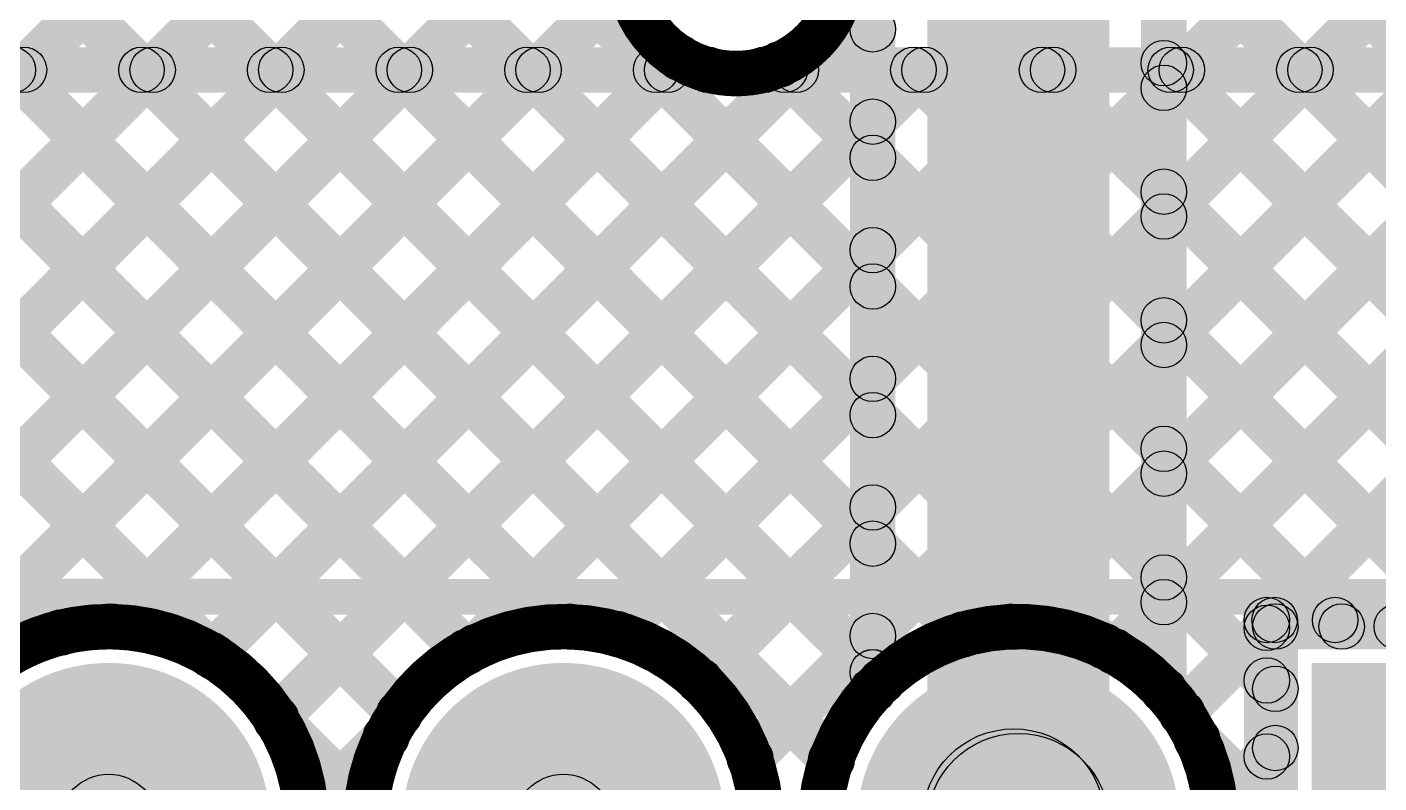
# Model space of a CAD drawing. Header units: millimetres. Extents: x -0.08 to 5.25, y -0.08 to 2.73.
# Drawn here: x 2.6631 to 2.9603, y 2.2262 to 2.3924 of the extents above; entities that cross this region are included whole.
import ezdxf

# ---------------------------------------------------------------- set-up
doc = ezdxf.new("R2010")
doc.units = ezdxf.units.MM
doc.header["$MEASUREMENT"] = 0
for name, color, linetype in [('BottomLayer', 5, 'Continuous'), ('BottomSolder', 6, 'Continuous'), ('PadHoleLayer', 156, 'Continuous'), ('TopLayer', 1, 'Continuous'), ('TopOverlay', 2, 'Continuous'), ('TopSolder', 216, 'Continuous')]:
    doc.layers.add(name, color=color, linetype=linetype)

# ---------------------------------------------------------------- blocks, each defined once
blk = doc.blocks.new('C35445_10')
at = {"layer": 'BottomLayer'}
blk.add_hatch(color=5, dxfattribs=at).paths.add_polyline_path([(-0.4815, 0.0315), (-0.4185, 0.0315), (-0.4185, -0.0315), (-0.4815, -0.0315)])
h = blk.add_hatch(color=5, dxfattribs=at)
edge = h.paths.add_edge_path()
edge.add_arc((-0.35, 0), 0.0315, 0, 360)
h = blk.add_hatch(color=5, dxfattribs=at)
edge = h.paths.add_edge_path()
edge.add_arc((-0.25, 0), 0.0315, 0, 360)
h = blk.add_hatch(color=5, dxfattribs=at)
edge = h.paths.add_edge_path()
edge.add_arc((-0.15, 0), 0.0315, 0, 360)
at = {"layer": 'BottomSolder'}
blk.add_hatch(color=6, dxfattribs=at).paths.add_polyline_path([(-0.4855, 0.0355), (-0.4145, 0.0355), (-0.4145, -0.0355), (-0.4855, -0.0355)])
h = blk.add_hatch(color=6, dxfattribs=at)
edge = h.paths.add_edge_path()
edge.add_arc((-0.35, 0), 0.0355, 0, 360)
h = blk.add_hatch(color=6, dxfattribs=at)
edge = h.paths.add_edge_path()
edge.add_arc((-0.25, 0), 0.0355, 0, 360)
h = blk.add_hatch(color=6, dxfattribs=at)
edge = h.paths.add_edge_path()
edge.add_arc((-0.15, 0), 0.0355, 0, 360)
at = {"layer": 'PadHoleLayer'}
h = blk.add_hatch(color=156, dxfattribs=at)
edge = h.paths.add_edge_path()
edge.add_arc((-0.35, 0), 0.01969, 0, 360)
h = blk.add_hatch(color=156, dxfattribs=at)
edge = h.paths.add_edge_path()
edge.add_arc((-0.25, 0), 0.01969, 0, 360)
h = blk.add_hatch(color=156, dxfattribs=at)
edge = h.paths.add_edge_path()
edge.add_arc((-0.15, 0), 0.01969, 0, 360)
at = {"layer": 'TopLayer'}
blk.add_hatch(color=1, dxfattribs=at).paths.add_polyline_path([(-0.4815, 0.0315), (-0.4185, 0.0315), (-0.4185, -0.0315), (-0.4815, -0.0315)])
h = blk.add_hatch(color=1, dxfattribs=at)
edge = h.paths.add_edge_path()
edge.add_arc((-0.35, 0), 0.0315, 0, 360)
h = blk.add_hatch(color=1, dxfattribs=at)
edge = h.paths.add_edge_path()
edge.add_arc((-0.25, 0), 0.0315, 0, 360)
h = blk.add_hatch(color=1, dxfattribs=at)
edge = h.paths.add_edge_path()
edge.add_arc((-0.15, 0), 0.0315, 0, 360)
at = {"layer": 'TopOverlay'}
blk.add_hatch(color=2, dxfattribs=at).paths.add_polyline_path([(0.51083, -0.04626), (0.51083, -0.05413), (-0.51181, -0.05393), (-0.51181, -0.04606)])
at = {"layer": 'TopSolder'}
blk.add_hatch(color=216, dxfattribs=at).paths.add_polyline_path([(-0.4855, 0.0355), (-0.4145, 0.0355), (-0.4145, -0.0355), (-0.4855, -0.0355)])
h = blk.add_hatch(color=216, dxfattribs=at)
edge = h.paths.add_edge_path()
edge.add_arc((-0.35, 0), 0.0355, 0, 360)
h = blk.add_hatch(color=216, dxfattribs=at)
edge = h.paths.add_edge_path()
edge.add_arc((-0.25, 0), 0.0355, 0, 360)
h = blk.add_hatch(color=216, dxfattribs=at)
edge = h.paths.add_edge_path()
edge.add_arc((-0.15, 0), 0.0355, 0, 360)

msp = doc.modelspace()

# ---------------------------------------------------------------- hatches: boundary and pattern name
at = {"layer": 'BottomLayer'}
for points in [[(2.91658, 2.37552), (2.90951, 2.38259), (3.00045, 2.47354), (3.00753, 2.46646)], [(2.90104, 2.21707), (2.86104, 2.21707), (2.86104, 2.46096), (2.90104, 2.46096)], [(2.91804, 2.24653), (2.90804, 2.24653), (2.90804, 2.46096), (2.91804, 2.46096)], [(2.85404, 2.24653), (2.84404, 2.24653), (2.84404, 2.4477), (2.85404, 2.4477)], [(2.85404, 2.24653), (2.84404, 2.24653), (2.84404, 2.4477), (2.85404, 2.4477)], [(2.90951, 2.43753), (2.91658, 2.44461), (3.41365, 1.94754), (3.40658, 1.94046)], [(2.91658, 2.34723), (2.90951, 2.35431), (2.99078, 2.43558), (2.99785, 2.42851)], [(2.91658, 2.31895), (2.90951, 2.32602), (3.005, 2.42151), (3.01207, 2.41444)], [(2.91658, 2.29067), (2.90951, 2.29774), (3.03268, 2.42091), (3.03975, 2.41384)], [(2.91658, 2.26238), (2.90951, 2.26945), (3.06097, 2.42091), (3.06804, 2.41384)], [(2.92052, 2.23804), (2.91345, 2.24511), (3.08925, 2.42091), (3.09632, 2.41384)], [(2.90951, 2.40925), (2.91658, 2.41632), (3.38537, 1.94754), (3.37829, 1.94046)], [(2.70701, 2.2508), (2.69994, 2.25787), (2.84551, 2.40344), (2.85258, 2.39637)], [(2.70701, 2.2508), (2.69994, 2.25787), (2.84551, 2.40344), (2.85258, 2.39637)], [(2.83827, 2.39563), (2.84535, 2.4027), (2.85258, 2.39547), (2.84551, 2.3884)], [(2.83827, 2.39563), (2.84535, 2.4027), (2.85258, 2.39547), (2.84551, 2.3884)], [(1.30653, 2.378), (1.30653, 2.388), (2.81284, 2.388), (2.81284, 2.378)], [(1.30653, 2.378), (1.30653, 2.388), (2.81284, 2.388), (2.81284, 2.378)], [(2.82498, 2.38064), (2.83205, 2.38771), (2.85258, 2.36719), (2.84551, 2.36011)], [(2.82499, 2.38064), (2.83206, 2.38771), (2.85258, 2.36719), (2.84551, 2.36012)], [(2.90951, 2.38097), (2.91658, 2.38804), (3.35708, 1.94754), (3.35001, 1.94046)], [(2.52208, 2.23557), (2.51501, 2.24265), (2.6589, 2.38654), (2.66597, 2.37946)], [(2.52208, 2.23558), (2.51501, 2.24265), (2.6589, 2.38654), (2.66597, 2.37946)], [(2.54332, 2.37946), (2.55039, 2.38654), (2.6741, 2.26282), (2.66703, 2.25575)], [(2.54332, 2.37946), (2.55039, 2.38654), (2.6741, 2.26282), (2.66703, 2.25575)], [(2.56889, 2.2541), (2.56182, 2.26117), (2.68718, 2.38654), (2.69425, 2.37946)], [(2.56889, 2.2541), (2.56182, 2.26117), (2.68718, 2.38654), (2.69425, 2.37946)], [(2.5716, 2.37946), (2.57867, 2.38654), (2.70787, 2.25734), (2.7008, 2.25027)], [(2.5716, 2.37946), (2.57867, 2.38654), (2.70786, 2.25735), (2.70079, 2.25028)], [(2.59798, 2.25491), (2.59091, 2.26198), (2.71546, 2.38654), (2.72254, 2.37946)], [(2.59798, 2.25491), (2.59091, 2.26198), (2.71546, 2.38654), (2.72254, 2.37946)], [(2.59988, 2.37946), (2.60696, 2.38654), (2.74854, 2.24495), (2.74147, 2.23788)], [(2.59989, 2.37946), (2.60696, 2.38654), (2.74854, 2.24496), (2.74147, 2.23788)], [(2.61549, 2.24413), (2.60842, 2.25121), (2.74375, 2.38654), (2.75082, 2.37946)], [(2.61549, 2.24414), (2.60842, 2.25121), (2.74375, 2.38654), (2.75082, 2.37946)], [(2.62611, 2.22647), (2.61904, 2.23354), (2.77203, 2.38654), (2.7791, 2.37946)], [(2.62611, 2.22647), (2.61904, 2.23354), (2.77203, 2.38654), (2.7791, 2.37946)], [(2.62817, 2.37946), (2.63524, 2.38654), (2.76326, 2.25852), (2.75619, 2.25145)], [(2.62817, 2.37946), (2.63524, 2.38654), (2.76326, 2.25852), (2.75619, 2.25145)], [(2.65645, 2.37946), (2.66352, 2.38654), (2.78598, 2.26408), (2.77891, 2.25701)], [(2.65646, 2.37946), (2.66353, 2.38654), (2.78598, 2.26408), (2.77891, 2.25701)], [(2.68495, 2.25703), (2.67788, 2.2641), (2.80032, 2.38654), (2.80739, 2.37946)], [(2.68495, 2.25703), (2.67788, 2.2641), (2.80032, 2.38654), (2.80739, 2.37946)], [(2.68474, 2.37946), (2.69181, 2.38654), (2.84349, 2.23486), (2.83642, 2.22779)], [(2.68474, 2.37946), (2.69181, 2.38654), (2.84349, 2.23486), (2.83641, 2.22779)], [(2.71302, 2.37946), (2.7201, 2.38654), (2.85258, 2.25405), (2.84551, 2.24698)], [(2.71302, 2.37946), (2.72009, 2.38654), (2.85258, 2.25405), (2.84551, 2.24698)], [(2.74131, 2.37946), (2.74838, 2.38654), (2.85258, 2.28234), (2.84551, 2.27526)], [(2.74131, 2.37946), (2.74838, 2.38654), (2.85258, 2.28233), (2.84551, 2.27526)], [(2.76959, 2.37946), (2.77666, 2.38654), (2.85258, 2.31062), (2.84551, 2.30355)], [(2.76959, 2.37946), (2.77666, 2.38654), (2.85258, 2.31062), (2.84551, 2.30355)], [(2.79787, 2.37946), (2.80495, 2.38654), (2.85258, 2.3389), (2.84551, 2.33183)], [(2.79788, 2.37946), (2.80495, 2.38654), (2.85258, 2.3389), (2.84551, 2.33183)], [(2.72132, 2.23682), (2.71424, 2.24389), (2.84551, 2.37516), (2.85258, 2.36809)], [(2.72132, 2.23682), (2.71424, 2.24389), (2.84551, 2.37516), (2.85258, 2.36809)], [(2.90951, 2.35268), (2.91658, 2.35975), (3.01223, 2.2641), (3.00516, 2.25703)], [(2.7653, 2.25252), (2.75823, 2.2596), (2.84551, 2.34687), (2.85258, 2.3398)], [(2.7653, 2.25252), (2.75823, 2.25959), (2.84551, 2.34687), (2.85258, 2.3398)], [(2.90951, 2.3244), (2.91658, 2.33147), (2.98395, 2.2641), (2.97688, 2.25703)], [(2.79644, 2.25538), (2.78937, 2.26245), (2.84551, 2.31859), (2.85258, 2.31152)], [(2.79644, 2.25538), (2.78937, 2.26245), (2.84551, 2.31859), (2.85258, 2.31152)], [(2.90951, 2.29612), (2.91658, 2.30319), (2.95567, 2.2641), (2.9486, 2.25703)], [(2.81447, 2.24513), (2.8074, 2.2522), (2.84551, 2.29031), (2.85258, 2.28323)], [(2.81447, 2.24513), (2.8074, 2.2522), (2.84551, 2.29031), (2.85258, 2.28323)], [(2.90951, 2.26783), (2.91658, 2.2749), (2.94108, 2.2504), (2.93401, 2.24333)], [(2.93755, 2.25557), (2.93755, 2.26557), (3.02454, 2.26557), (3.02454, 2.25557)], [(2.82561, 2.22798), (2.81854, 2.23505), (2.84551, 2.26202), (2.85258, 2.25495)], [(2.82561, 2.22798), (2.81854, 2.23505), (2.84551, 2.26202), (2.85258, 2.25495)], [(2.94255, 2.17357), (2.93255, 2.17357), (2.93255, 2.26057), (2.94255, 2.26057)], [(2.71424, 2.23682), (2.72132, 2.24389), (2.74122, 2.22399), (2.73414, 2.21692)], [(2.71425, 2.23681), (2.72132, 2.24388), (2.74122, 2.22399), (2.73414, 2.21692)], [(2.72804, 2.21526), (2.72097, 2.22234), (2.73852, 2.23988), (2.74559, 2.23281)], [(2.72804, 2.21526), (2.72097, 2.22234), (2.73852, 2.23988), (2.74559, 2.23281)], [(2.91674, 2.23232), (2.92381, 2.23939), (2.94108, 2.22212), (2.93401, 2.21505)], [(2.92792, 2.21716), (2.92085, 2.22423), (2.93401, 2.23739), (2.94108, 2.23032)]]:
    msp.add_hatch(color=5, dxfattribs=at).paths.add_polyline_path(points)
h = msp.add_hatch(color=5, dxfattribs=at)
edge = h.paths.add_edge_path()
edge.add_arc((2.84904, 2.39193), 0.005, 0, 360)
h = msp.add_hatch(color=5, dxfattribs=at)
edge = h.paths.add_edge_path()
edge.add_arc((2.84904, 2.39193), 0.005, 0, 360)
h = msp.add_hatch(color=5, dxfattribs=at)
edge = h.paths.add_edge_path()
edge.add_arc((2.65999, 2.383), 0.005, 0, 360)
h = msp.add_hatch(color=5, dxfattribs=at)
edge = h.paths.add_edge_path()
edge.add_arc((2.65999, 2.383), 0.005, 0, 360)
h = msp.add_hatch(color=5, dxfattribs=at)
edge = h.paths.add_edge_path()
edge.add_arc((2.66243, 2.383), 0.005, 0, 360)
h = msp.add_hatch(color=5, dxfattribs=at)
edge = h.paths.add_edge_path()
edge.add_arc((2.66243, 2.383), 0.005, 0, 360)
h = msp.add_hatch(color=5, dxfattribs=at)
edge = h.paths.add_edge_path()
edge.add_arc((2.68828, 2.383), 0.005, 0, 360)
h = msp.add_hatch(color=5, dxfattribs=at)
edge = h.paths.add_edge_path()
edge.add_arc((2.68827, 2.383), 0.005, 0, 360)
h = msp.add_hatch(color=5, dxfattribs=at)
edge = h.paths.add_edge_path()
edge.add_arc((2.69072, 2.383), 0.005, 0, 360)
h = msp.add_hatch(color=5, dxfattribs=at)
edge = h.paths.add_edge_path()
edge.add_arc((2.69072, 2.383), 0.005, 0, 360)
h = msp.add_hatch(color=5, dxfattribs=at)
edge = h.paths.add_edge_path()
edge.add_arc((2.71656, 2.383), 0.005, 0, 360)
h = msp.add_hatch(color=5, dxfattribs=at)
edge = h.paths.add_edge_path()
edge.add_arc((2.71656, 2.383), 0.005, 0, 360)
h = msp.add_hatch(color=5, dxfattribs=at)
edge = h.paths.add_edge_path()
edge.add_arc((2.719, 2.383), 0.005, 0, 360)
h = msp.add_hatch(color=5, dxfattribs=at)
edge = h.paths.add_edge_path()
edge.add_arc((2.719, 2.383), 0.005, 0, 360)
h = msp.add_hatch(color=5, dxfattribs=at)
edge = h.paths.add_edge_path()
edge.add_arc((2.74484, 2.383), 0.005, 0, 360)
h = msp.add_hatch(color=5, dxfattribs=at)
edge = h.paths.add_edge_path()
edge.add_arc((2.74484, 2.383), 0.005, 0, 360)
h = msp.add_hatch(color=5, dxfattribs=at)
edge = h.paths.add_edge_path()
edge.add_arc((2.74728, 2.383), 0.005, 0, 360)
h = msp.add_hatch(color=5, dxfattribs=at)
edge = h.paths.add_edge_path()
edge.add_arc((2.74728, 2.383), 0.005, 0, 360)
h = msp.add_hatch(color=5, dxfattribs=at)
edge = h.paths.add_edge_path()
edge.add_arc((2.77313, 2.383), 0.005, 0, 360)
h = msp.add_hatch(color=5, dxfattribs=at)
edge = h.paths.add_edge_path()
edge.add_arc((2.77313, 2.383), 0.005, 0, 360)
h = msp.add_hatch(color=5, dxfattribs=at)
edge = h.paths.add_edge_path()
edge.add_arc((2.77557, 2.383), 0.005, 0, 360)
h = msp.add_hatch(color=5, dxfattribs=at)
edge = h.paths.add_edge_path()
edge.add_arc((2.77557, 2.383), 0.005, 0, 360)
h = msp.add_hatch(color=5, dxfattribs=at)
edge = h.paths.add_edge_path()
edge.add_arc((2.80141, 2.383), 0.005, 0, 360)
h = msp.add_hatch(color=5, dxfattribs=at)
edge = h.paths.add_edge_path()
edge.add_arc((2.80141, 2.383), 0.005, 0, 360)
h = msp.add_hatch(color=5, dxfattribs=at)
edge = h.paths.add_edge_path()
edge.add_arc((2.80385, 2.383), 0.005, 0, 360)
h = msp.add_hatch(color=5, dxfattribs=at)
edge = h.paths.add_edge_path()
edge.add_arc((2.80385, 2.383), 0.005, 0, 360)
h = msp.add_hatch(color=5, dxfattribs=at)
edge = h.paths.add_edge_path()
edge.add_arc((2.81284, 2.383), 0.005, 0, 360)
h = msp.add_hatch(color=5, dxfattribs=at)
edge = h.paths.add_edge_path()
edge.add_arc((2.81284, 2.383), 0.005, 0, 360)
h = msp.add_hatch(color=5, dxfattribs=at)
edge = h.paths.add_edge_path()
edge.add_arc((2.81284, 2.383), 0.005, 0, 360)
h = msp.add_hatch(color=5, dxfattribs=at)
edge = h.paths.add_edge_path()
edge.add_arc((2.81284, 2.383), 0.005, 0, 360)
h = msp.add_hatch(color=5, dxfattribs=at)
edge = h.paths.add_edge_path()
edge.add_arc((2.82852, 2.38418), 0.005, 0, 360)
h = msp.add_hatch(color=5, dxfattribs=at)
edge = h.paths.add_edge_path()
edge.add_arc((2.82852, 2.38417), 0.005, 0, 360)
h = msp.add_hatch(color=5, dxfattribs=at)
edge = h.paths.add_edge_path()
edge.add_arc((2.91304, 2.3845), 0.005, 0, 360)
h = msp.add_hatch(color=5, dxfattribs=at)
edge = h.paths.add_edge_path()
edge.add_arc((2.91304, 2.37905), 0.005, 0, 360)
h = msp.add_hatch(color=5, dxfattribs=at)
edge = h.paths.add_edge_path()
edge.add_arc((2.84904, 2.37162), 0.005, 0, 360)
h = msp.add_hatch(color=5, dxfattribs=at)
edge = h.paths.add_edge_path()
edge.add_arc((2.84904, 2.37162), 0.005, 0, 360)
h = msp.add_hatch(color=5, dxfattribs=at)
edge = h.paths.add_edge_path()
edge.add_arc((2.84904, 2.36365), 0.005, 0, 360)
h = msp.add_hatch(color=5, dxfattribs=at)
edge = h.paths.add_edge_path()
edge.add_arc((2.84904, 2.36365), 0.005, 0, 360)
h = msp.add_hatch(color=5, dxfattribs=at)
edge = h.paths.add_edge_path()
edge.add_arc((2.91304, 2.35622), 0.005, 0, 360)
h = msp.add_hatch(color=5, dxfattribs=at)
edge = h.paths.add_edge_path()
edge.add_arc((2.91304, 2.35077), 0.005, 0, 360)
h = msp.add_hatch(color=5, dxfattribs=at)
edge = h.paths.add_edge_path()
edge.add_arc((2.84904, 2.34334), 0.005, 0, 360)
h = msp.add_hatch(color=5, dxfattribs=at)
edge = h.paths.add_edge_path()
edge.add_arc((2.84904, 2.34334), 0.005, 0, 360)
h = msp.add_hatch(color=5, dxfattribs=at)
edge = h.paths.add_edge_path()
edge.add_arc((2.84904, 2.33537), 0.005, 0, 360)
h = msp.add_hatch(color=5, dxfattribs=at)
edge = h.paths.add_edge_path()
edge.add_arc((2.84904, 2.33537), 0.005, 0, 360)
h = msp.add_hatch(color=5, dxfattribs=at)
edge = h.paths.add_edge_path()
edge.add_arc((2.91304, 2.32793), 0.005, 0, 360)
h = msp.add_hatch(color=5, dxfattribs=at)
edge = h.paths.add_edge_path()
edge.add_arc((2.91304, 2.32249), 0.005, 0, 360)
h = msp.add_hatch(color=5, dxfattribs=at)
edge = h.paths.add_edge_path()
edge.add_arc((2.84904, 2.31505), 0.005, 0, 360)
h = msp.add_hatch(color=5, dxfattribs=at)
edge = h.paths.add_edge_path()
edge.add_arc((2.84904, 2.31505), 0.005, 0, 360)
h = msp.add_hatch(color=5, dxfattribs=at)
edge = h.paths.add_edge_path()
edge.add_arc((2.84904, 2.30708), 0.005, 0, 360)
h = msp.add_hatch(color=5, dxfattribs=at)
edge = h.paths.add_edge_path()
edge.add_arc((2.84904, 2.30708), 0.005, 0, 360)
h = msp.add_hatch(color=5, dxfattribs=at)
edge = h.paths.add_edge_path()
edge.add_arc((2.91304, 2.29965), 0.005, 0, 360)
h = msp.add_hatch(color=5, dxfattribs=at)
edge = h.paths.add_edge_path()
edge.add_arc((2.91304, 2.2942), 0.005, 0, 360)
h = msp.add_hatch(color=5, dxfattribs=at)
edge = h.paths.add_edge_path()
edge.add_arc((2.84904, 2.28677), 0.005, 0, 360)
h = msp.add_hatch(color=5, dxfattribs=at)
edge = h.paths.add_edge_path()
edge.add_arc((2.84904, 2.28677), 0.005, 0, 360)
h = msp.add_hatch(color=5, dxfattribs=at)
edge = h.paths.add_edge_path()
edge.add_arc((2.84904, 2.2788), 0.005, 0, 360)
h = msp.add_hatch(color=5, dxfattribs=at)
edge = h.paths.add_edge_path()
edge.add_arc((2.84904, 2.2788), 0.005, 0, 360)
h = msp.add_hatch(color=5, dxfattribs=at)
edge = h.paths.add_edge_path()
edge.add_arc((2.91304, 2.27137), 0.005, 0, 360)
h = msp.add_hatch(color=5, dxfattribs=at)
edge = h.paths.add_edge_path()
edge.add_arc((2.91304, 2.26592), 0.005, 0, 360)
h = msp.add_hatch(color=5, dxfattribs=at)
edge = h.paths.add_edge_path()
edge.add_arc((2.68142, 2.26056), 0.005, 0, 360)
h = msp.add_hatch(color=5, dxfattribs=at)
edge = h.paths.add_edge_path()
edge.add_arc((2.68142, 2.26056), 0.005, 0, 360)
h = msp.add_hatch(color=5, dxfattribs=at)
edge = h.paths.add_edge_path()
edge.add_arc((2.78245, 2.26054), 0.005, 0, 360)
h = msp.add_hatch(color=5, dxfattribs=at)
edge = h.paths.add_edge_path()
edge.add_arc((2.78245, 2.26054), 0.005, 0, 360)
h = msp.add_hatch(color=5, dxfattribs=at)
edge = h.paths.add_edge_path()
edge.add_arc((2.93755, 2.26057), 0.005, 0, 360)
h = msp.add_hatch(color=5, dxfattribs=at)
edge = h.paths.add_edge_path()
edge.add_arc((2.93755, 2.26057), 0.005, 0, 360)
h = msp.add_hatch(color=5, dxfattribs=at)
edge = h.paths.add_edge_path()
edge.add_arc((2.95213, 2.26057), 0.005, 0, 360)
h = msp.add_hatch(color=5, dxfattribs=at)
edge = h.paths.add_edge_path()
edge.add_arc((2.96426, 2.26057), 0.005, 0, 360)
h = msp.add_hatch(color=5, dxfattribs=at)
edge = h.paths.add_edge_path()
edge.add_arc((2.67057, 2.25928), 0.005, 0, 360)
h = msp.add_hatch(color=5, dxfattribs=at)
edge = h.paths.add_edge_path()
edge.add_arc((2.67057, 2.25929), 0.005, 0, 360)
h = msp.add_hatch(color=5, dxfattribs=at)
edge = h.paths.add_edge_path()
edge.add_arc((2.79291, 2.25892), 0.005, 0, 360)
h = msp.add_hatch(color=5, dxfattribs=at)
edge = h.paths.add_edge_path()
edge.add_arc((2.79291, 2.25892), 0.005, 0, 360)
h = msp.add_hatch(color=5, dxfattribs=at)
edge = h.paths.add_edge_path()
edge.add_arc((2.84904, 2.25849), 0.005, 0, 360)
h = msp.add_hatch(color=5, dxfattribs=at)
edge = h.paths.add_edge_path()
edge.add_arc((2.84904, 2.25849), 0.005, 0, 360)
h = msp.add_hatch(color=5, dxfattribs=at)
edge = h.paths.add_edge_path()
edge.add_arc((2.70347, 2.25434), 0.005, 0, 360)
h = msp.add_hatch(color=5, dxfattribs=at)
edge = h.paths.add_edge_path()
edge.add_arc((2.70347, 2.25434), 0.005, 0, 360)
h = msp.add_hatch(color=5, dxfattribs=at)
edge = h.paths.add_edge_path()
edge.add_arc((2.75973, 2.25498), 0.005, 0, 360)
h = msp.add_hatch(color=5, dxfattribs=at)
edge = h.paths.add_edge_path()
edge.add_arc((2.75972, 2.25498), 0.005, 0, 360)
h = msp.add_hatch(color=5, dxfattribs=at)
edge = h.paths.add_edge_path()
edge.add_arc((2.76177, 2.25606), 0.005, 0, 360)
h = msp.add_hatch(color=5, dxfattribs=at)
edge = h.paths.add_edge_path()
edge.add_arc((2.76176, 2.25606), 0.005, 0, 360)
h = msp.add_hatch(color=5, dxfattribs=at)
edge = h.paths.add_edge_path()
edge.add_arc((2.70432, 2.25381), 0.005, 0, 360)
h = msp.add_hatch(color=5, dxfattribs=at)
edge = h.paths.add_edge_path()
edge.add_arc((2.70433, 2.25381), 0.005, 0, 360)
h = msp.add_hatch(color=5, dxfattribs=at)
edge = h.paths.add_edge_path()
edge.add_arc((2.81094, 2.24866), 0.005, 0, 360)
h = msp.add_hatch(color=5, dxfattribs=at)
edge = h.paths.add_edge_path()
edge.add_arc((2.81094, 2.24866), 0.005, 0, 360)
h = msp.add_hatch(color=5, dxfattribs=at)
edge = h.paths.add_edge_path()
edge.add_arc((2.84904, 2.25052), 0.005, 0, 360)
h = msp.add_hatch(color=5, dxfattribs=at)
edge = h.paths.add_edge_path()
edge.add_arc((2.84904, 2.25051), 0.005, 0, 360)
h = msp.add_hatch(color=5, dxfattribs=at)
edge = h.paths.add_edge_path()
edge.add_arc((2.84904, 2.24653), 0.005, 0, 360)
h = msp.add_hatch(color=5, dxfattribs=at)
edge = h.paths.add_edge_path()
edge.add_arc((2.84904, 2.24653), 0.005, 0, 360)
h = msp.add_hatch(color=5, dxfattribs=at)
edge = h.paths.add_edge_path()
edge.add_arc((2.84904, 2.24653), 0.005, 0, 360)
h = msp.add_hatch(color=5, dxfattribs=at)
edge = h.paths.add_edge_path()
edge.add_arc((2.84904, 2.24653), 0.005, 0, 360)
h = msp.add_hatch(color=5, dxfattribs=at)
edge = h.paths.add_edge_path()
edge.add_arc((2.91304, 2.24653), 0.005, 0, 360)
h = msp.add_hatch(color=5, dxfattribs=at)
edge = h.paths.add_edge_path()
edge.add_arc((2.91304, 2.24653), 0.005, 0, 360)
h = msp.add_hatch(color=5, dxfattribs=at)
edge = h.paths.add_edge_path()
edge.add_arc((2.93755, 2.24687), 0.005, 0, 360)
h = msp.add_hatch(color=5, dxfattribs=at)
edge = h.paths.add_edge_path()
edge.add_arc((2.71778, 2.24036), 0.005, 0, 360)
h = msp.add_hatch(color=5, dxfattribs=at)
edge = h.paths.add_edge_path()
edge.add_arc((2.71778, 2.24036), 0.005, 0, 360)
h = msp.add_hatch(color=5, dxfattribs=at)
edge = h.paths.add_edge_path()
edge.add_arc((2.71778, 2.24036), 0.005, 0, 360)
h = msp.add_hatch(color=5, dxfattribs=at)
edge = h.paths.add_edge_path()
edge.add_arc((2.71779, 2.24035), 0.005, 0, 360)
h = msp.add_hatch(color=5, dxfattribs=at)
edge = h.paths.add_edge_path()
edge.add_arc((2.745, 2.24142), 0.005, 0, 360)
h = msp.add_hatch(color=5, dxfattribs=at)
edge = h.paths.add_edge_path()
edge.add_arc((2.745, 2.24142), 0.005, 0, 360)
h = msp.add_hatch(color=5, dxfattribs=at)
edge = h.paths.add_edge_path()
edge.add_arc((2.91698, 2.24157), 0.005, 0, 360)
h = msp.add_hatch(color=5, dxfattribs=at)
edge = h.paths.add_edge_path()
edge.add_arc((2.74205, 2.23635), 0.005, 0, 360)
h = msp.add_hatch(color=5, dxfattribs=at)
edge = h.paths.add_edge_path()
edge.add_arc((2.74205, 2.23635), 0.005, 0, 360)
h = msp.add_hatch(color=5, dxfattribs=at)
edge = h.paths.add_edge_path()
edge.add_arc((2.92028, 2.23585), 0.005, 0, 360)
h = msp.add_hatch(color=5, dxfattribs=at)
edge = h.paths.add_edge_path()
edge.add_arc((2.93755, 2.23385), 0.005, 0, 360)
h = msp.add_hatch(color=5, dxfattribs=at)
edge = h.paths.add_edge_path()
edge.add_arc((2.82207, 2.23151), 0.005, 0, 360)
h = msp.add_hatch(color=5, dxfattribs=at)
edge = h.paths.add_edge_path()
edge.add_arc((2.82207, 2.23151), 0.005, 0, 360)
h = msp.add_hatch(color=5, dxfattribs=at)
edge = h.paths.add_edge_path()
edge.add_arc((2.83995, 2.23133), 0.005, 0, 360)
h = msp.add_hatch(color=5, dxfattribs=at)
edge = h.paths.add_edge_path()
edge.add_arc((2.83995, 2.23132), 0.005, 0, 360)
h = msp.add_hatch(color=5, dxfattribs=at)
edge = h.paths.add_edge_path()
edge.add_arc((2.88104, 2.21707), 0.02, 0, 360)
h = msp.add_hatch(color=5, dxfattribs=at)
edge = h.paths.add_edge_path()
edge.add_arc((2.88104, 2.21707), 0.02, 0, 360)
h = msp.add_hatch(color=5, dxfattribs=at)
edge = h.paths.add_edge_path()
edge.add_arc((2.68104, 2.21707), 0.011, 0, 360)
h = msp.add_hatch(color=5, dxfattribs=at)
edge = h.paths.add_edge_path()
edge.add_arc((2.78104, 2.21707), 0.011, 0, 360)
at = {"layer": 'TopLayer'}
for points in [[(2.45632, 2.46646), (2.46339, 2.47354), (2.6741, 2.26282), (2.66703, 2.25575)], [(2.4846, 2.46646), (2.49167, 2.47354), (2.70787, 2.25734), (2.7008, 2.25027)], [(2.51289, 2.46646), (2.51996, 2.47354), (2.74854, 2.24496), (2.74147, 2.23788)], [(2.54117, 2.46646), (2.54824, 2.47354), (2.76326, 2.25852), (2.75619, 2.25145)], [(2.56946, 2.46646), (2.57653, 2.47354), (2.78598, 2.26408), (2.77891, 2.25701)], [(2.59107, 2.30456), (2.58399, 2.31163), (2.7459, 2.47354), (2.75297, 2.46646)], [(2.60058, 2.25751), (2.59351, 2.26458), (2.80246, 2.47354), (2.80954, 2.46646)], [(2.60058, 2.28579), (2.59351, 2.29286), (2.77418, 2.47354), (2.78125, 2.46646)], [(2.59774, 2.46646), (2.60481, 2.47354), (2.84349, 2.23486), (2.83642, 2.22779)], [(2.62603, 2.46646), (2.6331, 2.47354), (2.85456, 2.25208), (2.84748, 2.24501)], [(2.65431, 2.46646), (2.66138, 2.47354), (2.87252, 2.2624), (2.86545, 2.25532)], [(2.68259, 2.46646), (2.68966, 2.47354), (2.90336, 2.25984), (2.89629, 2.25276)], [(2.71088, 2.46646), (2.71795, 2.47354), (2.93923, 2.25225), (2.93216, 2.24518)], [(2.61549, 2.24413), (2.60842, 2.25121), (2.79296, 2.43575), (2.80003, 2.42868)], [(2.62611, 2.22647), (2.61904, 2.23354), (2.79187, 2.40637), (2.79894, 2.3993)], [(2.68495, 2.25703), (2.67788, 2.2641), (2.80302, 2.38924), (2.81009, 2.38217)], [(2.82516, 2.378), (2.82516, 2.388), (3.13147, 2.388), (3.13147, 2.378)], [(2.70701, 2.2508), (2.69994, 2.25787), (2.8286, 2.38654), (2.83567, 2.37946)], [(2.72132, 2.23682), (2.71424, 2.24389), (2.85689, 2.38654), (2.86396, 2.37946)], [(2.7653, 2.25252), (2.75823, 2.2596), (2.88517, 2.38654), (2.89224, 2.37946)], [(2.79644, 2.25538), (2.78937, 2.26245), (2.91346, 2.38654), (2.92053, 2.37946)], [(2.81447, 2.24513), (2.8074, 2.2522), (2.94174, 2.38654), (2.94881, 2.37946)], [(2.82561, 2.22798), (2.81854, 2.23505), (2.97002, 2.38654), (2.97709, 2.37946)], [(2.82616, 2.37946), (2.83323, 2.38654), (2.95423, 2.26554), (2.94716, 2.25846)], [(2.85444, 2.37946), (2.86151, 2.38654), (2.98251, 2.26554), (2.97544, 2.25846)], [(2.88291, 2.257), (2.87584, 2.26407), (2.99831, 2.38654), (3.00538, 2.37946)], [(2.88273, 2.37946), (2.8898, 2.38654), (3.0108, 2.26554), (3.00373, 2.25846)], [(2.90574, 2.25154), (2.89867, 2.25861), (3.02659, 2.38654), (3.03366, 2.37946)], [(2.91101, 2.37946), (2.91808, 2.38654), (3.58354, 1.72108), (3.57646, 1.71401)], [(2.94095, 2.25846), (2.93388, 2.26554), (3.05488, 2.38654), (3.06195, 2.37946)], [(2.93929, 2.37946), (2.94637, 2.38654), (3.58354, 1.74937), (3.57646, 1.74229)], [(2.9357, 2.257), (2.9357, 2.267), (3.025, 2.267), (3.025, 2.257)], [(2.92052, 2.23804), (2.91345, 2.24511), (2.93216, 2.26382), (2.93923, 2.25675)], [(2.9407, 2.059), (2.9307, 2.059), (2.9307, 2.262), (2.9407, 2.262)], [(2.9477, 1.94818), (3.013, 1.94818), (3.013, 2.25), (2.9477, 2.25)], [(2.71424, 2.23682), (2.72132, 2.24389), (2.74122, 2.22399), (2.73414, 2.21692)], [(2.72804, 2.21526), (2.72097, 2.22234), (2.73852, 2.23988), (2.74559, 2.23281)], [(2.91674, 2.23232), (2.92381, 2.23939), (2.93923, 2.22397), (2.93216, 2.2169)], [(2.92792, 2.21716), (2.92085, 2.22423), (2.93216, 2.23554), (2.93923, 2.22846)], [(2.77912, 2.08886), (2.75083, 2.11714), (2.8659, 2.23221), (2.89419, 2.20393)]]:
    msp.add_hatch(color=1, dxfattribs=at).paths.add_polyline_path(points)
h = msp.add_hatch(color=1, dxfattribs=at)
edge = h.paths.add_edge_path()
edge.add_arc((2.80655, 2.3857), 0.005, 0, 360)
h = msp.add_hatch(color=1, dxfattribs=at)
edge = h.paths.add_edge_path()
edge.add_arc((2.82516, 2.383), 0.005, 0, 360)
h = msp.add_hatch(color=1, dxfattribs=at)
edge = h.paths.add_edge_path()
edge.add_arc((2.82516, 2.383), 0.005, 0, 360)
h = msp.add_hatch(color=1, dxfattribs=at)
edge = h.paths.add_edge_path()
edge.add_arc((2.8297, 2.383), 0.005, 0, 360)
h = msp.add_hatch(color=1, dxfattribs=at)
edge = h.paths.add_edge_path()
edge.add_arc((2.83214, 2.383), 0.005, 0, 360)
h = msp.add_hatch(color=1, dxfattribs=at)
edge = h.paths.add_edge_path()
edge.add_arc((2.85798, 2.383), 0.005, 0, 360)
h = msp.add_hatch(color=1, dxfattribs=at)
edge = h.paths.add_edge_path()
edge.add_arc((2.86042, 2.383), 0.005, 0, 360)
h = msp.add_hatch(color=1, dxfattribs=at)
edge = h.paths.add_edge_path()
edge.add_arc((2.88626, 2.383), 0.005, 0, 360)
h = msp.add_hatch(color=1, dxfattribs=at)
edge = h.paths.add_edge_path()
edge.add_arc((2.88871, 2.383), 0.005, 0, 360)
h = msp.add_hatch(color=1, dxfattribs=at)
edge = h.paths.add_edge_path()
edge.add_arc((2.91455, 2.383), 0.005, 0, 360)
h = msp.add_hatch(color=1, dxfattribs=at)
edge = h.paths.add_edge_path()
edge.add_arc((2.91699, 2.383), 0.005, 0, 360)
h = msp.add_hatch(color=1, dxfattribs=at)
edge = h.paths.add_edge_path()
edge.add_arc((2.94283, 2.383), 0.005, 0, 360)
h = msp.add_hatch(color=1, dxfattribs=at)
edge = h.paths.add_edge_path()
edge.add_arc((2.94527, 2.383), 0.005, 0, 360)
h = msp.add_hatch(color=1, dxfattribs=at)
edge = h.paths.add_edge_path()
edge.add_arc((2.68142, 2.26056), 0.005, 0, 360)
h = msp.add_hatch(color=1, dxfattribs=at)
edge = h.paths.add_edge_path()
edge.add_arc((2.78245, 2.26054), 0.005, 0, 360)
h = msp.add_hatch(color=1, dxfattribs=at)
edge = h.paths.add_edge_path()
edge.add_arc((2.87938, 2.26053), 0.005, 0, 360)
h = msp.add_hatch(color=1, dxfattribs=at)
edge = h.paths.add_edge_path()
edge.add_arc((2.9357, 2.262), 0.005, 0, 360)
h = msp.add_hatch(color=1, dxfattribs=at)
edge = h.paths.add_edge_path()
edge.add_arc((2.9357, 2.262), 0.005, 0, 360)
h = msp.add_hatch(color=1, dxfattribs=at)
edge = h.paths.add_edge_path()
edge.add_arc((2.9357, 2.26028), 0.005, 0, 360)
h = msp.add_hatch(color=1, dxfattribs=at)
edge = h.paths.add_edge_path()
edge.add_arc((2.93741, 2.262), 0.005, 0, 360)
h = msp.add_hatch(color=1, dxfattribs=at)
edge = h.paths.add_edge_path()
edge.add_arc((2.9507, 2.262), 0.005, 0, 360)
h = msp.add_hatch(color=1, dxfattribs=at)
edge = h.paths.add_edge_path()
edge.add_arc((2.67057, 2.25929), 0.005, 0, 360)
h = msp.add_hatch(color=1, dxfattribs=at)
edge = h.paths.add_edge_path()
edge.add_arc((2.79291, 2.25892), 0.005, 0, 360)
h = msp.add_hatch(color=1, dxfattribs=at)
edge = h.paths.add_edge_path()
edge.add_arc((2.86898, 2.25886), 0.005, 0, 360)
h = msp.add_hatch(color=1, dxfattribs=at)
edge = h.paths.add_edge_path()
edge.add_arc((2.70347, 2.25434), 0.005, 0, 360)
h = msp.add_hatch(color=1, dxfattribs=at)
edge = h.paths.add_edge_path()
edge.add_arc((2.75973, 2.25498), 0.005, 0, 360)
h = msp.add_hatch(color=1, dxfattribs=at)
edge = h.paths.add_edge_path()
edge.add_arc((2.76177, 2.25606), 0.005, 0, 360)
h = msp.add_hatch(color=1, dxfattribs=at)
edge = h.paths.add_edge_path()
edge.add_arc((2.89983, 2.2563), 0.005, 0, 360)
h = msp.add_hatch(color=1, dxfattribs=at)
edge = h.paths.add_edge_path()
edge.add_arc((2.9022, 2.25507), 0.005, 0, 360)
h = msp.add_hatch(color=1, dxfattribs=at)
edge = h.paths.add_edge_path()
edge.add_arc((2.70433, 2.25381), 0.005, 0, 360)
h = msp.add_hatch(color=1, dxfattribs=at)
edge = h.paths.add_edge_path()
edge.add_arc((2.81094, 2.24866), 0.005, 0, 360)
h = msp.add_hatch(color=1, dxfattribs=at)
edge = h.paths.add_edge_path()
edge.add_arc((2.85102, 2.24854), 0.005, 0, 360)
h = msp.add_hatch(color=1, dxfattribs=at)
edge = h.paths.add_edge_path()
edge.add_arc((2.9357, 2.24872), 0.005, 0, 360)
h = msp.add_hatch(color=1, dxfattribs=at)
edge = h.paths.add_edge_path()
edge.add_arc((2.71778, 2.24036), 0.005, 0, 360)
h = msp.add_hatch(color=1, dxfattribs=at)
edge = h.paths.add_edge_path()
edge.add_arc((2.71778, 2.24036), 0.005, 0, 360)
h = msp.add_hatch(color=1, dxfattribs=at)
edge = h.paths.add_edge_path()
edge.add_arc((2.745, 2.24142), 0.005, 0, 360)
h = msp.add_hatch(color=1, dxfattribs=at)
edge = h.paths.add_edge_path()
edge.add_arc((2.91698, 2.24157), 0.005, 0, 360)
h = msp.add_hatch(color=1, dxfattribs=at)
edge = h.paths.add_edge_path()
edge.add_arc((2.74205, 2.23635), 0.005, 0, 360)
h = msp.add_hatch(color=1, dxfattribs=at)
edge = h.paths.add_edge_path()
edge.add_arc((2.92028, 2.23585), 0.005, 0, 360)
h = msp.add_hatch(color=1, dxfattribs=at)
edge = h.paths.add_edge_path()
edge.add_arc((2.82207, 2.23151), 0.005, 0, 360)
h = msp.add_hatch(color=1, dxfattribs=at)
edge = h.paths.add_edge_path()
edge.add_arc((2.83995, 2.23133), 0.005, 0, 360)
h = msp.add_hatch(color=1, dxfattribs=at)
edge = h.paths.add_edge_path()
edge.add_arc((2.88004, 2.21807), 0.02, 0, 360)
h = msp.add_hatch(color=1, dxfattribs=at)
edge = h.paths.add_edge_path()
edge.add_arc((2.9357, 2.232), 0.005, 0, 360)

# ---------------------------------------------------------------- linework, layer by layer
at = {"layer": 'BottomLayer', "const_width": 0.01}
for points in [[(2.84281, 2.406, -0.493128), (2.81284, 2.383)], [(2.84281, 2.406, -0.493128), (2.81284, 2.383)], [(2.65804, 2.18015, -1.698964), (2.72454, 2.21707)], [(2.65804, 2.18015, -1.698964), (2.72454, 2.21707)], [(2.75804, 2.18015, -1.698964), (2.82454, 2.21707)], [(2.75804, 2.18015, -1.698964), (2.82454, 2.21707)], [(2.84904, 2.18761, -0.390223), (2.84904, 2.24653)], [(2.84904, 2.18761, -0.390223), (2.84904, 2.24653)], [(2.91304, 2.24653, -0.188201), (2.92454, 2.21707)]]:
    msp.add_lwpolyline(points, format="xyb", dxfattribs=at)
at = {"layer": 'BottomLayer'}
for centre, radius in [((2.84904, 2.39193), 0.005), ((2.84904, 2.39193), 0.005), ((2.65999, 2.383), 0.005), ((2.65999, 2.383), 0.005), ((2.66243, 2.383), 0.005), ((2.66243, 2.383), 0.005), ((2.68827, 2.383), 0.005), ((2.68828, 2.383), 0.005), ((2.69072, 2.383), 0.005), ((2.69072, 2.383), 0.005), ((2.71656, 2.383), 0.005), ((2.71656, 2.383), 0.005), ((2.719, 2.383), 0.005), ((2.719, 2.383), 0.005), ((2.74484, 2.383), 0.005), ((2.74484, 2.383), 0.005), ((2.74728, 2.383), 0.005), ((2.74728, 2.383), 0.005), ((2.77313, 2.383), 0.005), ((2.77313, 2.383), 0.005), ((2.77557, 2.383), 0.005), ((2.77557, 2.383), 0.005), ((2.80141, 2.383), 0.005), ((2.80141, 2.383), 0.005), ((2.80385, 2.383), 0.005), ((2.80385, 2.383), 0.005), ((2.81284, 2.383), 0.005), ((2.81284, 2.383), 0.005), ((2.81284, 2.383), 0.005), ((2.81284, 2.383), 0.005), ((2.82852, 2.38418), 0.005), ((2.82852, 2.38417), 0.005), ((2.91304, 2.3845), 0.005), ((2.91304, 2.37905), 0.005), ((2.84904, 2.37162), 0.005), ((2.84904, 2.37162), 0.005), ((2.84904, 2.36365), 0.005), ((2.84904, 2.36365), 0.005), ((2.91304, 2.35622), 0.005), ((2.91304, 2.35077), 0.005), ((2.84904, 2.34334), 0.005), ((2.84904, 2.34334), 0.005), ((2.84904, 2.33537), 0.005), ((2.84904, 2.33537), 0.005), ((2.91304, 2.32793), 0.005), ((2.91304, 2.32249), 0.005), ((2.84904, 2.31505), 0.005), ((2.84904, 2.31505), 0.005), ((2.84904, 2.30708), 0.005), ((2.84904, 2.30708), 0.005), ((2.91304, 2.29965), 0.005), ((2.91304, 2.2942), 0.005), ((2.84904, 2.28677), 0.005), ((2.84904, 2.28677), 0.005), ((2.84904, 2.2788), 0.005), ((2.84904, 2.2788), 0.005), ((2.91304, 2.27137), 0.005), ((2.91304, 2.26592), 0.005), ((2.68142, 2.26056), 0.005), ((2.68142, 2.26056), 0.005), ((2.78245, 2.26054), 0.005), ((2.78245, 2.26054), 0.005), ((2.93755, 2.26057), 0.005), ((2.93755, 2.26057), 0.005), ((2.95213, 2.26057), 0.005), ((2.96426, 2.26057), 0.005), ((2.67057, 2.25929), 0.005), ((2.67057, 2.25928), 0.005), ((2.79291, 2.25892), 0.005), ((2.79291, 2.25892), 0.005), ((2.84904, 2.25849), 0.005), ((2.84904, 2.25849), 0.005), ((2.70347, 2.25434), 0.005), ((2.70347, 2.25434), 0.005), ((2.75972, 2.25498), 0.005), ((2.75973, 2.25498), 0.005), ((2.76176, 2.25606), 0.005), ((2.76177, 2.25606), 0.005), ((2.70432, 2.25381), 0.005), ((2.70433, 2.25381), 0.005), ((2.81094, 2.24866), 0.005), ((2.81094, 2.24866), 0.005), ((2.84904, 2.25052), 0.005), ((2.84904, 2.25051), 0.005), ((2.84904, 2.24653), 0.005), ((2.84904, 2.24653), 0.005), ((2.84904, 2.24653), 0.005), ((2.84904, 2.24653), 0.005), ((2.91304, 2.24653), 0.005), ((2.91304, 2.24653), 0.005), ((2.93755, 2.24687), 0.005), ((2.71778, 2.24036), 0.005), ((2.71778, 2.24036), 0.005), ((2.71778, 2.24036), 0.005), ((2.71779, 2.24035), 0.005), ((2.745, 2.24142), 0.005), ((2.745, 2.24142), 0.005), ((2.91698, 2.24157), 0.005), ((2.74205, 2.23635), 0.005), ((2.74205, 2.23635), 0.005), ((2.92028, 2.23585), 0.005), ((2.93755, 2.23385), 0.005), ((2.82207, 2.23151), 0.005), ((2.82207, 2.23151), 0.005), ((2.83995, 2.23133), 0.005), ((2.83995, 2.23132), 0.005), ((2.88104, 2.21707), 0.02), ((2.88104, 2.21707), 0.02), ((2.68104, 2.21707), 0.011), ((2.78104, 2.21707), 0.011)]:
    msp.add_circle(centre, radius, dxfattribs=at)
at = {"layer": 'TopLayer', "const_width": 0.01}
for points in [[(2.82516, 2.383, -0.771178), (2.80233, 2.423)], [(2.79159, 2.17487, -2.905587), (2.82454, 2.21707)], [(2.83773, 2.22101, -0.955675), (2.92454, 2.21707)]]:
    msp.add_lwpolyline(points, format="xyb", dxfattribs=at)
msp.add_lwpolyline([(2.72454, 2.21707, 1), (2.63755, 2.21707, 1)], format="xyb", close=True, dxfattribs=at)
at = {"layer": 'TopLayer'}
for centre, radius in [((2.80655, 2.3857), 0.005), ((2.82516, 2.383), 0.005), ((2.82516, 2.383), 0.005), ((2.8297, 2.383), 0.005), ((2.83214, 2.383), 0.005), ((2.85798, 2.383), 0.005), ((2.86042, 2.383), 0.005), ((2.88626, 2.383), 0.005), ((2.88871, 2.383), 0.005), ((2.91455, 2.383), 0.005), ((2.91699, 2.383), 0.005), ((2.94283, 2.383), 0.005), ((2.94527, 2.383), 0.005), ((2.68142, 2.26056), 0.005), ((2.78245, 2.26054), 0.005), ((2.87938, 2.26053), 0.005), ((2.9357, 2.262), 0.005), ((2.9357, 2.262), 0.005), ((2.9357, 2.26028), 0.005), ((2.93741, 2.262), 0.005), ((2.9507, 2.262), 0.005), ((2.67057, 2.25929), 0.005), ((2.79291, 2.25892), 0.005), ((2.86898, 2.25886), 0.005), ((2.70347, 2.25434), 0.005), ((2.75973, 2.25498), 0.005), ((2.76177, 2.25606), 0.005), ((2.89983, 2.2563), 0.005), ((2.9022, 2.25507), 0.005), ((2.70433, 2.25381), 0.005), ((2.81094, 2.24866), 0.005), ((2.85102, 2.24854), 0.005), ((2.9357, 2.24872), 0.005), ((2.71778, 2.24036), 0.005), ((2.71778, 2.24036), 0.005), ((2.745, 2.24142), 0.005), ((2.91698, 2.24157), 0.005), ((2.74205, 2.23635), 0.005), ((2.92028, 2.23585), 0.005), ((2.82207, 2.23151), 0.005), ((2.83995, 2.23133), 0.005), ((2.88004, 2.21807), 0.02), ((2.9357, 2.232), 0.005)]:
    msp.add_circle(centre, radius, dxfattribs=at)

# ---------------------------------------------------------------- block references
at = {"rotation": 180}
msp.add_blockref('C35445_10', (2.53104, 2.21707), dxfattribs=at)

doc.saveas('drawing.dxf')
